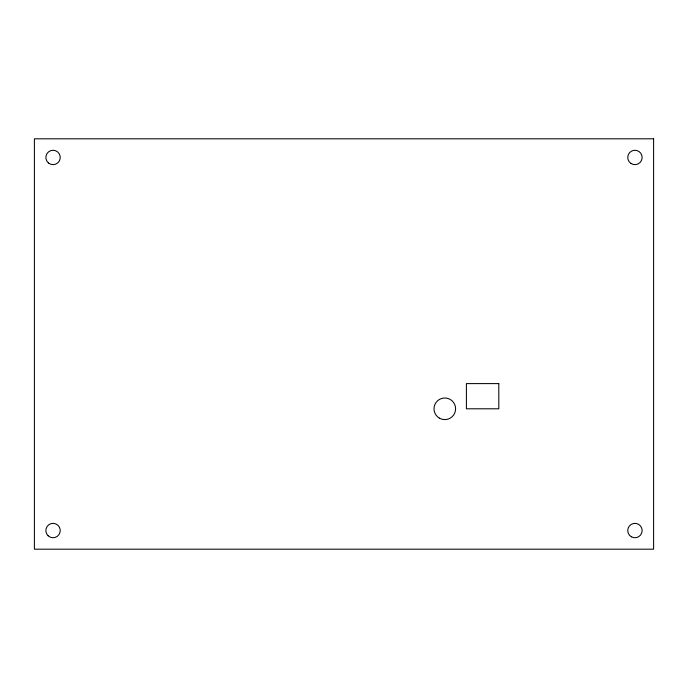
<?xml version="1.0" encoding="UTF-8"?>
<svg xmlns="http://www.w3.org/2000/svg" width="688" height="688" viewBox="0 0 688 688"><rect width="100%" height="100%" fill="white"/><g stroke="black" fill="none" stroke-linecap="round" stroke-linejoin="round"><path stroke-width="1.03" d="M653.6 138.804L34.4 138.804L34.4 549.196L653.6 549.196L653.6 138.804M498.8 383.603L466.404 383.603L466.404 408.801L498.8 408.801L498.8 383.603M631.343 536.778A7.198 7.198 0 0 0 642.145 530.543A7.198 7.198 0 0 0 631.343 524.308A7.198 7.198 0 0 0 631.343 536.778M630.948 163.443A7.198 7.198 0 0 0 642.128 157.922A7.198 7.198 0 0 0 631.756 150.999A7.198 7.198 0 0 0 630.948 163.443M48.418 162.961A7.198 7.198 0 0 0 60.14 158.722A7.198 7.198 0 0 0 50.602 150.689A7.198 7.198 0 0 0 48.418 162.961M48.126 535.797A7.198 7.198 0 0 0 60.062 532.185A7.198 7.198 0 0 0 50.972 523.654A7.198 7.198 0 0 0 48.126 535.797M439.4 418.149A10.802 10.802 0 0 0 455.602 408.801A10.802 10.802 0 0 0 439.4 399.444A10.802 10.802 0 0 0 439.4 418.149"/></g></svg>
